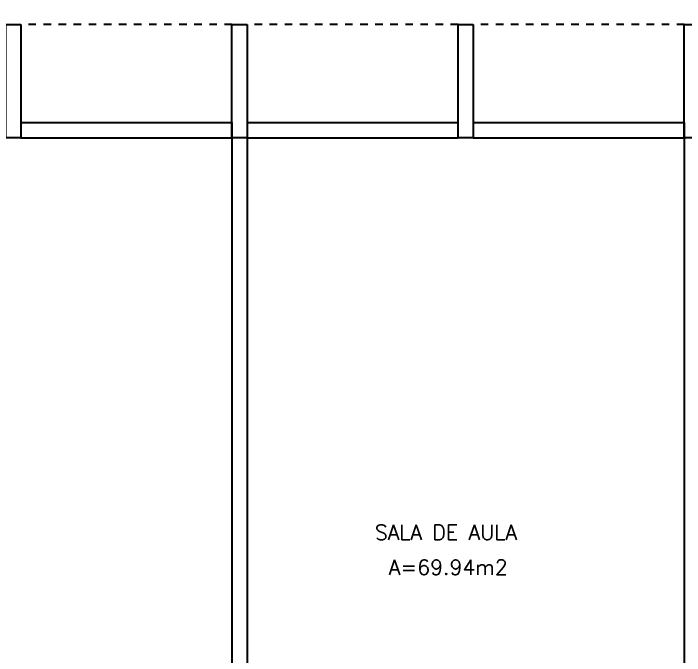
# Model space of a CAD drawing. Extents: x -250 to -5, y 354 to 449.
# Drawn here: x -122.59 to -113.69, y 431.03 to 439.55 of the extents above; entities that cross this region are included whole.
import ezdxf
from ezdxf.enums import TextEntityAlignment as Align

# ---------------------------------------------------------------- set-up
doc = ezdxf.new("R2010")
doc.units = 0
doc.header["$LTSCALE"] = 0.02
doc.header["$MEASUREMENT"] = 0
doc.header["$PDMODE"] = 98
doc.linetypes.add('HIDDEN2', pattern=[0.1875, 0.125, -0.0625])
doc.layers.get('0').update_dxf_attribs({"linetype": 'CONTINUOUS'})
doc.layers.get('DEFPOINTS').update_dxf_attribs({"linetype": 'CONTINUOUS'})
for name, color, linetype in [('ALV', 2, 'CONTINUOUS'), ('ESTR', 3, 'CONTINUOUS'), ('PROJ', 1, 'HIDDEN2'), ('TEXTO', 2, 'CONTINUOUS'), ('TEXTO-CENTRO-CUSTO', 2, 'CONTINUOUS'), ('ÁREA', 2, 'CONTINUOUS')]:
    doc.layers.add(name, color=color, linetype=linetype)
doc.styles.add('1', font='romans.shx')
doc.styles.add('UNB-100', font='simplex.shx', dxfattribs={"height": 0.2})
doc.dimstyles.new('1-600', dxfattribs={"dimtxt": 1.1, "dimasz": 2.5, "dimexe": 2, "dimexo": 4, "dimgap": 0.2, "dimtad": 1, "dimdec": 0, "dimzin": 4, "dimdsep": 46, "dimlunit": 6, "dimtxsty": '1', "dimblk1": 'NONE', "dimblk2": 'NONE', "dimsah": 1, "dimcen": 0, "dimclrd": 2, "dimclre": 2, "dimclrt": 2, "dimadec": 0, "dimazin": 0, "dimtfac": 1, "dimtdec": 0, "dimtmove": 2, "dimatfit": 3, "dimldrblk": 'NONE', "dimfxl": 0, "dimtolj": 1, "dimtzin": 0, "dimarcsym": 0})

# ---------------------------------------------------------------- blocks, each defined once
blk = doc.blocks.new('*D42')
at = {"color": 2, "linetype": 'ByBlock', "transparency": 16777216}
for p, q in [((-124.0875, 433.6547), (-124.0875, 438.1546)), ((-108.8875, 433.6547), (-108.8875, 438.1546)), ((-124.0875, 436.1546), (-108.8875, 436.1546))]:
    blk.add_line(p, q, dxfattribs=at)
at = {"layer": 'DEFPOINTS', "color": 0, "linetype": 'ByBlock', "transparency": 16777216}
for p in [(-108.8875, 436.1546), (-124.0875, 429.6547), (-108.8875, 429.6547)]:
    blk.add_point(p, dxfattribs=at)
at = {"color": 2, "linetype": 'ByBlock', "transparency": 16777216, "insert": (-116.4875, 436.9046), "char_height": 1.1, "attachment_point": 5, "style": '1'}
blk.add_mtext('\\A1;Anfiteatro 5', dxfattribs=at)
blk = doc.blocks.new('_NONE')
at = {"color": 0, "linetype": 'ByBlock'}
blk.add_circle((0, 0), 0.25, dxfattribs=at)
blk = doc.blocks.new('*D41')
at = {"color": 2, "linetype": 'ByBlock', "transparency": 16777216}
for p, q in [((-103.0875, 433.6547), (-103.0875, 438.1546)), ((-87.8875, 433.6547), (-87.8875, 438.1546)), ((-103.0875, 436.1546), (-87.8875, 436.1546))]:
    blk.add_line(p, q, dxfattribs=at)
at = {"layer": 'DEFPOINTS', "color": 0, "linetype": 'ByBlock', "transparency": 16777216}
for p in [(-87.8875, 436.1546), (-103.0875, 429.6547), (-87.8875, 429.6547)]:
    blk.add_point(p, dxfattribs=at)
at = {"color": 2, "linetype": 'ByBlock', "transparency": 16777216, "insert": (-95.4875, 436.9046), "char_height": 1.1, "attachment_point": 5, "style": '1'}
blk.add_mtext('\\A1;Anfiteatro 6', dxfattribs=at)
blk = doc.blocks.new('*D40')
at = {"color": 2, "linetype": 'ByBlock', "transparency": 16777216}
for p, q in [((-108.8875, 433.6547), (-108.8875, 438.1546)), ((-103.0875, 433.6547), (-103.0875, 438.1546)), ((-108.8875, 436.1546), (-103.0875, 436.1546))]:
    blk.add_line(p, q, dxfattribs=at)
at = {"layer": 'DEFPOINTS', "color": 0, "linetype": 'ByBlock', "transparency": 16777216}
for p in [(-103.0875, 436.1546), (-108.8875, 429.6547), (-103.0875, 429.6547)]:
    blk.add_point(p, dxfattribs=at)
at = {"color": 2, "linetype": 'ByBlock', "transparency": 16777216, "insert": (-105.9875, 436.9046), "char_height": 1.1, "attachment_point": 5, "style": '1'}
blk.add_mtext('\\A1;S.Aula', dxfattribs=at)

msp = doc.modelspace()

# ---------------------------------------------------------------- linework, layer by layer
at = {"layer": 'ALV'}
for p, q in [((-122.4957, 438.1033), (-119.6957, 438.1033)), ((-119.6957, 438.1033), (-119.6957, 422.7631)), ((-119.4957, 438.1033), (-119.4957, 425.8438)), ((-119.4957, 438.1033), (-116.6957, 438.1033)), ((-116.4957, 438.1033), (-113.6957, 438.1033)), ((-113.6957, 438.1033), (-113.6957, 422.5131)), ((-122.4957, 437.9033), (-119.6957, 437.9033)), ((-119.4957, 437.9033), (-116.6957, 437.9033)), ((-116.4957, 437.9033), (-113.6957, 437.9033))]:
    msp.add_line(p, q, dxfattribs=at)
at = {"layer": 'ESTR'}
for points in [[(-122.4957, 439.4033), (-122.4957, 437.9033), (-122.6957, 437.9033), (-122.6957, 439.4033)], [(-119.4957, 439.4033), (-119.4957, 437.9033), (-119.6957, 437.9033), (-119.6957, 439.4033)], [(-116.4957, 439.4033), (-116.4957, 437.9033), (-116.6957, 437.9033), (-116.6957, 439.4033)], [(-113.4957, 439.4033), (-113.4957, 437.9033), (-113.6957, 437.9033), (-113.6957, 439.4033)]]:
    msp.add_lwpolyline(points, close=True, dxfattribs=at)
at = {"layer": 'PROJ'}
for p, q in [((-119.6957, 439.4033), (-122.4957, 439.4033)), ((-116.6957, 439.4033), (-119.4957, 439.4033)), ((-113.6957, 439.4033), (-116.4957, 439.4033))]:
    msp.add_line(p, q, dxfattribs=at)

# ---------------------------------------------------------------- texts
at = {"layer": 'TEXTO', "style": 'UNB-100'}
msp.add_text('SALA DE AULA', height=0.2, dxfattribs=at).set_placement((-117.8005, 432.5661))
at = {"layer": 'ÁREA', "style": 'UNB-100'}
msp.add_text('A=69.94m2', height=0.2, dxfattribs=at).set_placement((-116.827, 432.1048), align=Align.CENTER)

# ---------------------------------------------------------------- dimensions: what is measured, and where the dimension line sits
at = {"layer": 'TEXTO-CENTRO-CUSTO'}
for base, p1, p2, text, picture, middle in [((-119.4957, 445.9033), (-134.6957, 439.4033), (-119.4957, 439.4033), 'Anfiteatro 5', '*D42', (-127.0957, 446.6533)), ((-98.4957, 445.9033), (-113.6957, 439.4033), (-98.4957, 439.4033), 'Anfiteatro 6', '*D41', (-106.0957, 446.6533)), ((-113.6957, 445.9033), (-119.4957, 439.4033), (-113.6957, 439.4033), 'S.Aula', '*D40', (-116.5957, 446.6533))]:
    dim = msp.add_linear_dim(base=base, p1=p1, p2=p2, text=text, dimstyle='1-600', dxfattribs=at)
    dim.commit()
    dim.dimension.update_dxf_attribs({"geometry": picture, "text_midpoint": middle, "insert": (-10.6081, 9.7486)})

doc.saveas('drawing.dxf')
